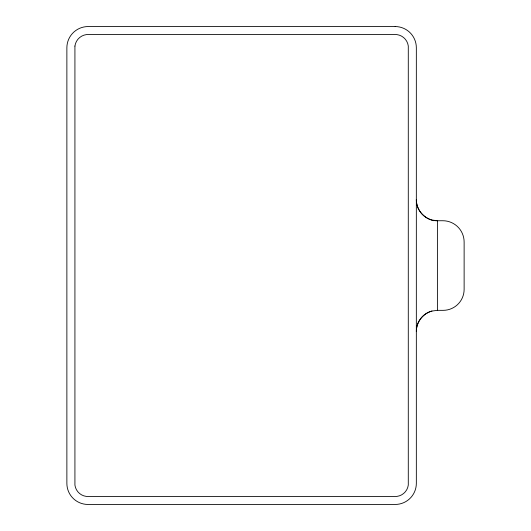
<?xml version="1.0" encoding="UTF-8"?>
<svg xmlns="http://www.w3.org/2000/svg" width="531" height="531" viewBox="0 0 531 531"><rect width="100%" height="100%" fill="white"/><g stroke="black" fill="none" stroke-linecap="round" stroke-linejoin="round"><path stroke-width="0.8" d="M431.942 311.06C422.948 313.363 416.231 322.111 416.337 331.397A21.061 21.061 0 0 1 431.942 311.06L437.398 310.343L443.139 310.343A20.988 20.988 0 0 0 464.127 289.355L464.127 242.017A21.28 21.28 0 0 0 442.847 220.737L435.393 220.737M434.059 220.737C424.223 218.799 416.158 209.871 416.337 199.676A21.061 21.061 0 0 0 431.942 220.02L437.398 220.737L437.398 310.343M74.924 46.078L74.924 485.102A13.122 13.122 0 0 0 86.221 496.399L396.956 496.399A13.162 13.162 0 0 0 408.286 485.068L408.286 45.998A13.235 13.235 0 0 0 396.889 34.601L86.4 34.601A13.321 13.321 0 0 0 74.924 46.078M395.157 26.55L88.139 26.55A21.267 21.267 0 0 0 66.873 47.817L66.873 483.383A21.067 21.067 0 0 0 87.94 504.45L395.237 504.45A21.101 21.101 0 0 0 416.337 483.349L416.337 47.73A21.18 21.18 0 0 0 395.157 26.55"/></g></svg>
